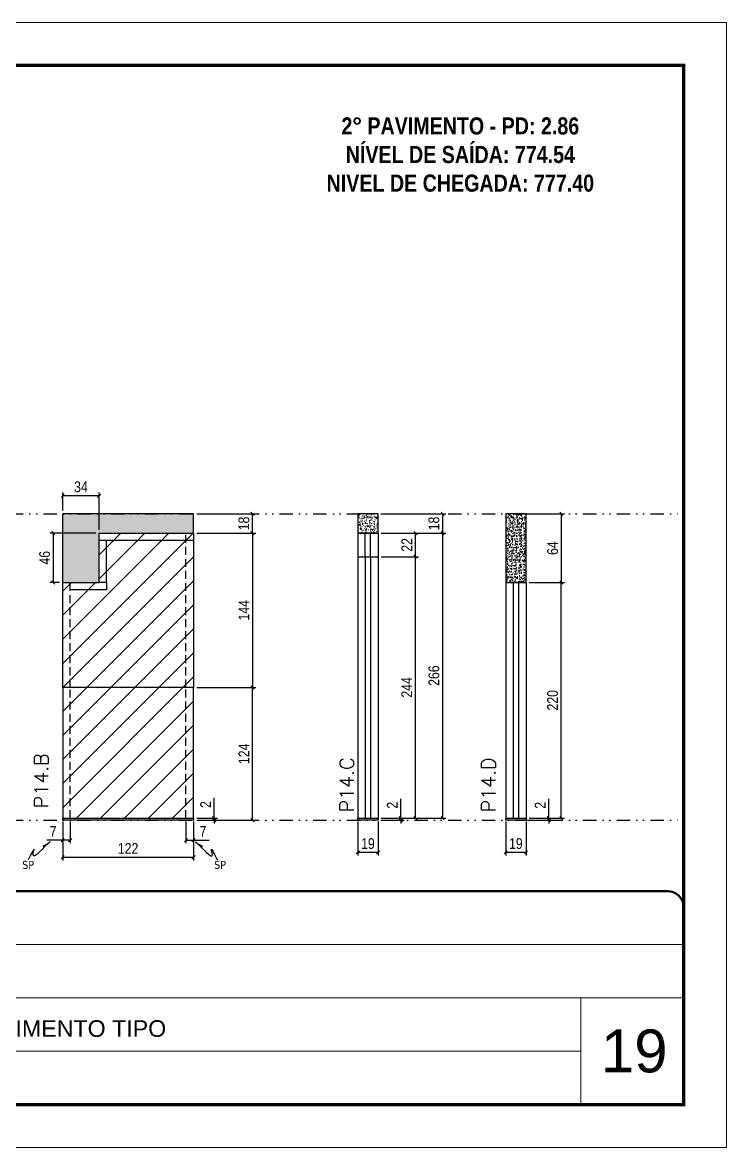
# Model space of a CAD drawing. Extents: x 808 to 7089, y -98 to 17032.
# Drawn here: x 4820 to 5477, y 11388 to 12438 of the extents above; entities that cross this region are included whole.
import ezdxf

# ---------------------------------------------------------------- set-up
doc = ezdxf.new("R2010")
doc.units = 0
for name, pattern in [('CONTINUO', [0]), ('DASHED', [0.75, 0.5, -0.25]), ('DIVIDE2', [0.625, 0.25, -0.125, 0, -0.125, 0, -0.125]), ('HIDDEN', [0.375, 0.25, -0.125])]:
    doc.linetypes.add(name, pattern=pattern)
for name, color, linetype, lineweight in [('CARIMBO', 255, 'Continuous', 9), ('Folhas', 255, 'Continuous', 9), ('REAPROVEITAMENTO', 251, 'Continuous', 9), ('SARRAFO DE PRESSAO', 251, 'DASHED', 9), ('Texto Seção', 7, 'Continuous', 15)]:
    doc.layers.add(name, color=color, linetype=linetype, lineweight=lineweight)
for name, color, linetype in [('COTA', 241, 'Continuous'), ('NOMENCLATURA', 7, 'Continuous'), ('Nível', 160, 'Continuous'), ('Painéis', 200, 'Continuous'), ('SARR_2.2x7', 40, 'Continuous'), ('Sarrafo de Pressão', 42, 'HIDDEN'), ('texto', 7, 'Continuous')]:
    doc.layers.add(name, color=color, linetype=linetype)
doc.styles.add('ARIAL', font='arial.ttf')
doc.styles.add('COTA TECNICA', font='techl___.ttf', dxfattribs={"height": 10})
doc.styles.add('COTA TECNICA-50', font='techl___.ttf', dxfattribs={"height": 10})
doc.styles.add('REGUA-120', font='ROMANS.shx', dxfattribs={"height": 15})
doc.styles.add('ROMANC', font='techb___.ttf', dxfattribs={"height": 2.5})
doc.styles.get("Standard").update_dxf_attribs({"font": 'arial.ttf'})
doc.dimstyles.new('COTA PAINEL-50', dxfattribs={"dimtxt": 10, "dimasz": 3, "dimexe": 3, "dimexo": 3, "dimgap": 3, "dimtad": 1, "dimdec": 1, "dimzin": 12, "dimdsep": 46, "dimtxsty": 'COTA TECNICA-50', "dimblk1": 'OBLIQUE', "dimblk2": 'OBLIQUE', "dimsah": 1, "dimcen": 0.9, "dimclrd": 4, "dimclre": 4, "dimclrt": 240, "dimadec": 1, "dimazin": 3, "dimtfac": 1, "dimtdec": 1, "dimtmove": 0, "dimatfit": 3, "dimfxl": 1, "dimtolj": 1, "dimtzin": 12, "dimarcsym": 0})
doc.dimstyles.new('PAINEL', dxfattribs={"dimtxt": 10, "dimasz": 3, "dimexe": 3, "dimexo": 3, "dimgap": 3, "dimtad": 1, "dimdec": 1, "dimzin": 12, "dimdsep": 46, "dimtxsty": 'COTA TECNICA', "dimblk1": 'OBLIQUE', "dimblk2": 'OBLIQUE', "dimsah": 1, "dimcen": 0.9, "dimclrd": 4, "dimclre": 4, "dimclrt": 240, "dimadec": 1, "dimazin": 3, "dimtfac": 1, "dimtdec": 1, "dimtmove": 0, "dimatfit": 3, "dimfxl": 1, "dimtolj": 1, "dimtzin": 12, "dimarcsym": 0})
doc.dimstyles.get("Standard").update_dxf_attribs({"dimtxt": 0.18, "dimasz": 0.18, "dimexe": 0.18, "dimexo": 0.0625, "dimgap": 0.09, "dimtad": 0, "dimtih": 1, "dimtoh": 1, "dimdec": 4, "dimzin": 0, "dimdsep": 46, "dimtxsty": 'Standard', "dimcen": 0.09, "dimadec": 0, "dimazin": 0, "dimtfac": 1, "dimtdec": 4, "dimtofl": 0, "dimtmove": 0, "dimatfit": 3, "dimfxl": 1, "dimtolj": 1, "dimtzin": 0, "dimarcsym": 0})

# ---------------------------------------------------------------- blocks, each defined once
blk = doc.blocks.new('9999999999')
at = {"color": 30, "linetype": 'CONTINUO'}
for p, q in [((98564.6, 34379.6), (99584, 34379.6)), ((98564.6, 34329.8), (99488, 34329.8)), ((99584, 34329.8), (99488, 34329.8)), ((99488, 34329.8), (99488, 34230.2)), ((98564.6, 34280), (99488, 34280))]:
    blk.add_line(p, q, dxfattribs=at)
at = {"color": 30, "linetype": 'CONTINUO', "const_width": 2}
blk.add_lwpolyline([(99584, 34230.2), (99584, 34414.4, 0.414214), (99569, 34429.4), (98229, 34429.4, 0.414214), (98214, 34414.4), (98214, 34245.2, 0.414214), (98229, 34230.2), (99584, 34230.2)], format="xyb", dxfattribs=at)
at = {"layer": 'Folhas'}
blk.add_lwpolyline([(98139, 34190.2), (99624, 34190.2), (99624, 35240.2), (98139, 35240.2)], close=True, dxfattribs=at)
at = {"layer": 'Folhas', "color": 30, "const_width": 3}
blk.add_lwpolyline([(98214, 34230.2), (99584, 34230.2), (99584, 35200.2), (98214, 35200.2)], close=True, dxfattribs=at)
at = {"color": 7, "linetype": 'Continuous', "ltscale": 5, "style": 'ARIAL'}
blk.add_text('2°, 3° E PAVIMENTO TIPO', height=15.483, dxfattribs=at).set_placement((98837.7, 34293.5))
blk = doc.blocks.new('_Oblique')
at = {"color": 0, "linetype": 'ByBlock', "lineweight": -2}
blk.add_line((-0.5, -0.5), (0.5, 0.5), dxfattribs=at)
blk = doc.blocks.new('*D1176')
at = {"layer": 'COTA', "color": 4, "lineweight": -2, "transparency": 16777216}
for p, q in [((5270.7, 11692.6), (5270.7, 11660.7)), ((5289.7, 11692.6), (5289.7, 11660.7)), ((5270.7, 11663.7), (5289.7, 11663.7))]:
    blk.add_line(p, q, dxfattribs=at)
at = {"layer": 'Defpoints', "color": 0, "transparency": 16777216}
for p in [(5270.7, 11695.6), (5289.7, 11695.6), (5289.7, 11663.7)]:
    blk.add_point(p, dxfattribs=at)
at = {"layer": 'COTA', "color": 4, "lineweight": -2, "transparency": 16777216, "xscale": 3, "yscale": 3, "zscale": 3, "rotation": 180}
blk.add_blockref('_Oblique', (5270.7, 11663.7), dxfattribs=at)
at = {"layer": 'COTA', "color": 4, "lineweight": -2, "transparency": 16777216, "xscale": 3, "yscale": 3, "zscale": 3}
blk.add_blockref('_Oblique', (5289.7, 11663.7), dxfattribs=at)
at = {"layer": 'COTA', "color": 240, "transparency": 16777216, "insert": (5280.2, 11671.8), "char_height": 10, "attachment_point": 5, "style": 'COTA TECNICA'}
blk.add_mtext('\\A1;19', dxfattribs=at)
blk = doc.blocks.new('*D1177')
at = {"layer": 'COTA', "color": 4, "lineweight": -2, "transparency": 16777216}
for p, q in [((5310.9, 11695.6), (5310.9, 11713.7)), ((5292.7, 11695.6), (5313.9, 11695.6)), ((5292.7, 11693.6), (5313.9, 11693.6)), ((5310.9, 11693.6), (5310.9, 11695.6)), ((5310.9, 11693.6), (5310.9, 11690.6))]:
    blk.add_line(p, q, dxfattribs=at)
at = {"layer": 'Defpoints', "color": 0, "transparency": 16777216}
for p in [(5289.7, 11695.6), (5289.7, 11693.6), (5310.9, 11695.6)]:
    blk.add_point(p, dxfattribs=at)
at = {"layer": 'COTA', "color": 4, "lineweight": -2, "transparency": 16777216, "xscale": 3, "yscale": 3, "zscale": 3}
for p, rotation in [((5310.9, 11695.6), 270), ((5310.9, 11693.6), 90)]:
    blk.add_blockref('_Oblique', p, dxfattribs=dict(at, rotation=rotation))
at = {"layer": 'COTA', "color": 240, "transparency": 16777216, "insert": (5302.9, 11707.6), "char_height": 10, "attachment_point": 5, "rotation": 90, "style": 'COTA TECNICA-50'}
blk.add_mtext('\\A1;2', dxfattribs=at)
blk = doc.blocks.new('*D1939')
at = {"layer": 'COTA', "color": 4, "linetype": 'ByBlock', "lineweight": -2, "transparency": 16777216}
for p, q in [((5292.7, 11979.6), (5325.6, 11979.6)), ((5322.6, 11979.6), (5322.6, 11915.6)), ((5292.7, 11915.6), (5325.6, 11915.6))]:
    blk.add_line(p, q, dxfattribs=at)
at = {"layer": 'Defpoints', "color": 0, "linetype": 'ByBlock', "transparency": 16777216}
for p in [(5289.7, 11979.6), (5289.7, 11915.6), (5322.6, 11915.6)]:
    blk.add_point(p, dxfattribs=at)
at = {"layer": 'COTA', "color": 4, "linetype": 'ByBlock', "lineweight": -2, "transparency": 16777216, "xscale": 3, "yscale": 3, "zscale": 3}
for p, rotation in [((5322.6, 11979.6), 90), ((5322.6, 11915.6), 270)]:
    blk.add_blockref('_Oblique', p, dxfattribs=dict(at, rotation=rotation))
at = {"layer": 'COTA', "color": 240, "linetype": 'ByBlock', "transparency": 16777216, "insert": (5314.5, 11947.6), "char_height": 10, "attachment_point": 5, "rotation": 90, "style": 'COTA TECNICA'}
blk.add_mtext('\\A1;64', dxfattribs=at)
blk = doc.blocks.new('*D1178')
at = {"layer": 'COTA', "color": 4, "lineweight": -2, "transparency": 16777216}
for p, q in [((5292.7, 11915.6), (5325.6, 11915.6)), ((5322.6, 11695.6), (5322.6, 11915.6)), ((5292.7, 11695.6), (5325.6, 11695.6))]:
    blk.add_line(p, q, dxfattribs=at)
at = {"layer": 'Defpoints', "color": 0, "transparency": 16777216}
for p in [(5289.7, 11915.6), (5322.6, 11915.6), (5289.7, 11695.6)]:
    blk.add_point(p, dxfattribs=at)
at = {"layer": 'COTA', "color": 4, "lineweight": -2, "transparency": 16777216, "xscale": 3, "yscale": 3, "zscale": 3}
for p, rotation in [((5322.6, 11915.6), 90), ((5322.6, 11695.6), 270)]:
    blk.add_blockref('_Oblique', p, dxfattribs=dict(at, rotation=rotation))
at = {"layer": 'COTA', "color": 240, "transparency": 16777216, "insert": (5314.5, 11805.6), "char_height": 10, "attachment_point": 5, "rotation": 90, "style": 'COTA TECNICA-50'}
blk.add_mtext('\\A1;220', dxfattribs=at)
blk = doc.blocks.new('*D1179')
at = {"layer": 'COTA', "color": 4, "lineweight": -2, "transparency": 16777216}
for p, q in [((4857.5, 11692.6), (4857.5, 11656.2)), ((4979.5, 11692.6), (4979.5, 11656.2)), ((4857.5, 11659.2), (4979.5, 11659.2))]:
    blk.add_line(p, q, dxfattribs=at)
at = {"layer": 'Defpoints', "color": 0, "transparency": 16777216}
for p in [(4857.5, 11695.6), (4979.5, 11695.6), (4979.5, 11659.2)]:
    blk.add_point(p, dxfattribs=at)
at = {"layer": 'COTA', "color": 4, "lineweight": -2, "transparency": 16777216, "xscale": 3, "yscale": 3, "zscale": 3, "rotation": 180}
blk.add_blockref('_Oblique', (4857.5, 11659.2), dxfattribs=at)
at = {"layer": 'COTA', "color": 4, "lineweight": -2, "transparency": 16777216, "xscale": 3, "yscale": 3, "zscale": 3}
blk.add_blockref('_Oblique', (4979.5, 11659.2), dxfattribs=at)
at = {"layer": 'COTA', "color": 240, "transparency": 16777216, "insert": (4918.5, 11667.3), "char_height": 10, "attachment_point": 5, "style": 'COTA TECNICA'}
blk.add_mtext('\\A1;122', dxfattribs=at)
blk = doc.blocks.new('*D1180')
at = {"layer": 'COTA', "color": 4, "lineweight": -2, "transparency": 16777216}
for p, q in [((4857.5, 11690.6), (4857.5, 11672.1)), ((4864.5, 11692.6), (4864.5, 11672.1)), ((4857.5, 11675.1), (4842.8, 11675.1)), ((4864.5, 11675.1), (4857.5, 11675.1))]:
    blk.add_line(p, q, dxfattribs=at)
at = {"layer": 'Defpoints', "color": 0, "transparency": 16777216}
for p in [(4857.5, 11693.6), (4864.5, 11695.6), (4857.5, 11675.1)]:
    blk.add_point(p, dxfattribs=at)
at = {"layer": 'COTA', "color": 4, "lineweight": -2, "transparency": 16777216, "xscale": 3, "yscale": 3, "zscale": 3, "rotation": 180}
blk.add_blockref('_Oblique', (4857.5, 11675.1), dxfattribs=at)
at = {"layer": 'COTA', "color": 4, "lineweight": -2, "transparency": 16777216, "xscale": 3, "yscale": 3, "zscale": 3}
blk.add_blockref('_Oblique', (4864.5, 11675.1), dxfattribs=at)
at = {"layer": 'COTA', "color": 240, "transparency": 16777216, "insert": (4848.6, 11683.2), "char_height": 10, "attachment_point": 5, "style": 'COTA TECNICA-50'}
blk.add_mtext('\\A1;7', dxfattribs=at)
blk = doc.blocks.new('*D1181')
at = {"layer": 'COTA', "color": 4, "lineweight": -2, "transparency": 16777216}
for p, q in [((4972.5, 11692.6), (4972.5, 11672.1)), ((4979.5, 11690.6), (4979.5, 11672.1)), ((4972.5, 11675.1), (4979.5, 11675.1)), ((4979.5, 11675.1), (4994.2, 11675.1))]:
    blk.add_line(p, q, dxfattribs=at)
at = {"layer": 'Defpoints', "color": 0, "transparency": 16777216}
for p in [(4972.5, 11695.6), (4979.5, 11693.6), (4979.5, 11675.1)]:
    blk.add_point(p, dxfattribs=at)
at = {"layer": 'COTA', "color": 4, "lineweight": -2, "transparency": 16777216, "xscale": 3, "yscale": 3, "zscale": 3, "rotation": 180}
blk.add_blockref('_Oblique', (4972.5, 11675.1), dxfattribs=at)
at = {"layer": 'COTA', "color": 4, "lineweight": -2, "transparency": 16777216, "xscale": 3, "yscale": 3, "zscale": 3}
blk.add_blockref('_Oblique', (4979.5, 11675.1), dxfattribs=at)
at = {"layer": 'COTA', "color": 240, "transparency": 16777216, "insert": (4988.4, 11683.2), "char_height": 10, "attachment_point": 5, "style": 'COTA TECNICA-50'}
blk.add_mtext('\\A1;7', dxfattribs=at)
blk = doc.blocks.new('*D1182')
at = {"layer": 'COTA', "color": 4, "linetype": 'ByBlock', "lineweight": -2, "transparency": 16777216}
for p, q in [((4982.5, 11817.6), (5037.6, 11817.6)), ((5034.6, 11693.6), (5034.6, 11817.6)), ((4982.5, 11693.6), (5037.6, 11693.6))]:
    blk.add_line(p, q, dxfattribs=at)
at = {"layer": 'Defpoints', "color": 0, "linetype": 'ByBlock', "transparency": 16777216}
for p in [(4979.5, 11817.6), (5034.6, 11817.6), (4979.5, 11693.6)]:
    blk.add_point(p, dxfattribs=at)
at = {"layer": 'COTA', "color": 4, "linetype": 'ByBlock', "lineweight": -2, "transparency": 16777216, "xscale": 3, "yscale": 3, "zscale": 3}
for p, rotation in [((5034.6, 11817.6), 90), ((5034.6, 11693.6), 270)]:
    blk.add_blockref('_Oblique', p, dxfattribs=dict(at, rotation=rotation))
at = {"layer": 'COTA', "color": 240, "linetype": 'ByBlock', "transparency": 16777216, "insert": (5026.5, 11755.6), "char_height": 10, "attachment_point": 5, "rotation": 90, "style": 'COTA TECNICA'}
blk.add_mtext('\\A1;124', dxfattribs=at)
blk = doc.blocks.new('*D1183')
at = {"layer": 'COTA', "color": 4, "lineweight": -2, "transparency": 16777216}
for p, q in [((4998.8, 11695.6), (4998.8, 11714.4)), ((4982.5, 11695.6), (5001.8, 11695.6)), ((4982.5, 11693.6), (5001.8, 11693.6)), ((4998.8, 11693.6), (4998.8, 11695.6)), ((4998.8, 11693.6), (4998.8, 11690.6))]:
    blk.add_line(p, q, dxfattribs=at)
at = {"layer": 'Defpoints', "color": 0, "transparency": 16777216}
for p in [(4979.5, 11695.6), (4979.5, 11693.6), (4998.8, 11693.6)]:
    blk.add_point(p, dxfattribs=at)
at = {"layer": 'COTA', "color": 4, "lineweight": -2, "transparency": 16777216, "xscale": 3, "yscale": 3, "zscale": 3}
for p, rotation in [((4998.8, 11695.6), 270), ((4998.8, 11693.6), 90)]:
    blk.add_blockref('_Oblique', p, dxfattribs=dict(at, rotation=rotation))
at = {"layer": 'COTA', "color": 240, "transparency": 16777216, "insert": (4990.8, 11708.3), "char_height": 10, "attachment_point": 5, "rotation": 90, "style": 'COTA TECNICA-50'}
blk.add_mtext('\\A1;2', dxfattribs=at)
blk = doc.blocks.new('*D1184')
at = {"layer": 'COTA', "color": 4, "linetype": 'ByBlock', "lineweight": -2, "transparency": 16777216}
for p, q in [((4982.5, 11817.6), (5037.6, 11817.6)), ((5034.6, 11693.6), (5034.6, 11817.6)), ((4982.5, 11693.6), (5037.6, 11693.6))]:
    blk.add_line(p, q, dxfattribs=at)
at = {"layer": 'Defpoints', "color": 0, "linetype": 'ByBlock', "transparency": 16777216}
for p in [(4979.5, 11817.6), (5034.6, 11817.6), (4979.5, 11693.6)]:
    blk.add_point(p, dxfattribs=at)
at = {"layer": 'COTA', "color": 4, "linetype": 'ByBlock', "lineweight": -2, "transparency": 16777216, "xscale": 3, "yscale": 3, "zscale": 3}
for p, rotation in [((5034.6, 11817.6), 90), ((5034.6, 11693.6), 270)]:
    blk.add_blockref('_Oblique', p, dxfattribs=dict(at, rotation=rotation))
at = {"layer": 'COTA', "color": 240, "linetype": 'ByBlock', "transparency": 16777216, "insert": (5026.5, 11755.6), "char_height": 10, "attachment_point": 5, "rotation": 90, "style": 'COTA TECNICA'}
blk.add_mtext('\\A1;124', dxfattribs=at)
blk = doc.blocks.new('*D1185')
at = {"layer": 'COTA', "color": 4, "lineweight": -2, "transparency": 16777216}
for p, q in [((5132.7, 11692.6), (5132.7, 11660.7)), ((5151.7, 11692.6), (5151.7, 11660.7)), ((5132.7, 11663.7), (5151.7, 11663.7))]:
    blk.add_line(p, q, dxfattribs=at)
at = {"layer": 'Defpoints', "color": 0, "transparency": 16777216}
for p in [(5132.7, 11695.6), (5151.7, 11695.6), (5151.7, 11663.7)]:
    blk.add_point(p, dxfattribs=at)
at = {"layer": 'COTA', "color": 4, "lineweight": -2, "transparency": 16777216, "xscale": 3, "yscale": 3, "zscale": 3, "rotation": 180}
blk.add_blockref('_Oblique', (5132.7, 11663.7), dxfattribs=at)
at = {"layer": 'COTA', "color": 4, "lineweight": -2, "transparency": 16777216, "xscale": 3, "yscale": 3, "zscale": 3}
blk.add_blockref('_Oblique', (5151.7, 11663.7), dxfattribs=at)
at = {"layer": 'COTA', "color": 240, "transparency": 16777216, "insert": (5142.2, 11671.8), "char_height": 10, "attachment_point": 5, "style": 'COTA TECNICA'}
blk.add_mtext('\\A1;19', dxfattribs=at)
blk = doc.blocks.new('*D1186')
at = {"layer": 'COTA', "color": 4, "lineweight": -2, "transparency": 16777216}
for p, q in [((5172.9, 11695.6), (5172.9, 11713.7)), ((5154.7, 11695.6), (5175.9, 11695.6)), ((5154.7, 11693.6), (5175.9, 11693.6)), ((5172.9, 11693.6), (5172.9, 11695.6)), ((5172.9, 11693.6), (5172.9, 11690.6))]:
    blk.add_line(p, q, dxfattribs=at)
at = {"layer": 'Defpoints', "color": 0, "transparency": 16777216}
for p in [(5151.7, 11695.6), (5151.7, 11693.6), (5172.9, 11695.6)]:
    blk.add_point(p, dxfattribs=at)
at = {"layer": 'COTA', "color": 4, "lineweight": -2, "transparency": 16777216, "xscale": 3, "yscale": 3, "zscale": 3}
for p, rotation in [((5172.9, 11695.6), 270), ((5172.9, 11693.6), 90)]:
    blk.add_blockref('_Oblique', p, dxfattribs=dict(at, rotation=rotation))
at = {"layer": 'COTA', "color": 240, "transparency": 16777216, "insert": (5164.9, 11707.6), "char_height": 10, "attachment_point": 5, "rotation": 90, "style": 'COTA TECNICA-50'}
blk.add_mtext('\\A1;2', dxfattribs=at)
blk = doc.blocks.new('*D1940')
at = {"layer": 'COTA', "color": 4, "linetype": 'ByBlock', "lineweight": -2, "transparency": 16777216}
for p, q in [((5154.7, 11979.6), (5214.9, 11979.6)), ((5211.9, 11979.6), (5211.9, 11961.6)), ((5154.7, 11961.6), (5214.9, 11961.6))]:
    blk.add_line(p, q, dxfattribs=at)
at = {"layer": 'Defpoints', "color": 0, "linetype": 'ByBlock', "transparency": 16777216}
for p in [(5151.7, 11979.6), (5151.7, 11961.6), (5211.9, 11961.6)]:
    blk.add_point(p, dxfattribs=at)
at = {"layer": 'COTA', "color": 4, "linetype": 'ByBlock', "lineweight": -2, "transparency": 16777216, "xscale": 3, "yscale": 3, "zscale": 3}
for p, rotation in [((5211.9, 11979.6), 90), ((5211.9, 11961.6), 270)]:
    blk.add_blockref('_Oblique', p, dxfattribs=dict(at, rotation=rotation))
at = {"layer": 'COTA', "color": 240, "linetype": 'ByBlock', "transparency": 16777216, "insert": (5203.8, 11970.6), "char_height": 10, "attachment_point": 5, "rotation": 90, "style": 'COTA TECNICA'}
blk.add_mtext('\\A1;18', dxfattribs=at)
blk = doc.blocks.new('*D1941')
at = {"layer": 'COTA', "color": 4, "lineweight": -2, "transparency": 16777216}
for p, q in [((5154.7, 11939.6), (5189.5, 11939.6)), ((5186.5, 11695.6), (5186.5, 11939.6)), ((5154.7, 11695.6), (5189.5, 11695.6))]:
    blk.add_line(p, q, dxfattribs=at)
at = {"layer": 'Defpoints', "color": 0, "transparency": 16777216}
for p in [(5151.7, 11939.6), (5186.5, 11939.6), (5151.7, 11695.6)]:
    blk.add_point(p, dxfattribs=at)
at = {"layer": 'COTA', "color": 4, "lineweight": -2, "transparency": 16777216, "xscale": 3, "yscale": 3, "zscale": 3}
for p, rotation in [((5186.5, 11939.6), 90), ((5186.5, 11695.6), 270)]:
    blk.add_blockref('_Oblique', p, dxfattribs=dict(at, rotation=rotation))
at = {"layer": 'COTA', "color": 240, "transparency": 16777216, "insert": (5178.4, 11817.6), "char_height": 10, "attachment_point": 5, "rotation": 90, "style": 'COTA TECNICA-50'}
blk.add_mtext('\\A1;244', dxfattribs=at)
blk = doc.blocks.new('*D1187')
at = {"layer": 'COTA', "color": 4, "lineweight": -2, "transparency": 16777216}
for p, q in [((5154.7, 11961.6), (5189.5, 11961.6)), ((5186.5, 11939.6), (5186.5, 11961.6)), ((5154.7, 11939.6), (5189.5, 11939.6))]:
    blk.add_line(p, q, dxfattribs=at)
at = {"layer": 'Defpoints', "color": 0, "transparency": 16777216}
for p in [(5151.7, 11961.6), (5186.5, 11961.6), (5151.7, 11939.6)]:
    blk.add_point(p, dxfattribs=at)
at = {"layer": 'COTA', "color": 4, "lineweight": -2, "transparency": 16777216, "xscale": 3, "yscale": 3, "zscale": 3}
for p, rotation in [((5186.5, 11961.6), 90), ((5186.5, 11939.6), 270)]:
    blk.add_blockref('_Oblique', p, dxfattribs=dict(at, rotation=rotation))
at = {"layer": 'COTA', "color": 240, "transparency": 16777216, "insert": (5178.5, 11950.6), "char_height": 10, "attachment_point": 5, "rotation": 90, "style": 'COTA TECNICA-50'}
blk.add_mtext('\\A1;22', dxfattribs=at)
blk = doc.blocks.new('*D1189')
at = {"layer": 'COTA', "color": 4, "lineweight": -2, "transparency": 16777216}
for p, q in [((4982.5, 11979.6), (5037.6, 11979.6)), ((5034.6, 11961.6), (5034.6, 11979.6)), ((4982.5, 11961.6), (5037.6, 11961.6))]:
    blk.add_line(p, q, dxfattribs=at)
at = {"layer": 'Defpoints', "color": 0, "transparency": 16777216}
for p in [(4979.5, 11979.6), (5034.6, 11979.6), (4979.5, 11961.6)]:
    blk.add_point(p, dxfattribs=at)
at = {"layer": 'COTA', "color": 4, "lineweight": -2, "transparency": 16777216, "xscale": 3, "yscale": 3, "zscale": 3}
for p, rotation in [((5034.6, 11979.6), 90), ((5034.6, 11961.6), 270)]:
    blk.add_blockref('_Oblique', p, dxfattribs=dict(at, rotation=rotation))
at = {"layer": 'COTA', "color": 240, "transparency": 16777216, "insert": (5026.5, 11970.6), "char_height": 10, "attachment_point": 5, "rotation": 90, "style": 'COTA TECNICA-50'}
blk.add_mtext('\\A1;18', dxfattribs=at)
blk = doc.blocks.new('*D1190')
at = {"layer": 'COTA', "color": 4, "lineweight": -2, "transparency": 16777216}
for p, q in [((4982.5, 11961.6), (5037.6, 11961.6)), ((5034.6, 11961.6), (5034.6, 11817.6)), ((4982.5, 11817.6), (5037.6, 11817.6))]:
    blk.add_line(p, q, dxfattribs=at)
at = {"layer": 'Defpoints', "color": 0, "transparency": 16777216}
for p in [(4979.5, 11961.6), (4979.5, 11817.6), (5034.6, 11817.6)]:
    blk.add_point(p, dxfattribs=at)
at = {"layer": 'COTA', "color": 4, "lineweight": -2, "transparency": 16777216, "xscale": 3, "yscale": 3, "zscale": 3}
for p, rotation in [((5034.6, 11961.6), 90), ((5034.6, 11817.6), 270)]:
    blk.add_blockref('_Oblique', p, dxfattribs=dict(at, rotation=rotation))
at = {"layer": 'COTA', "color": 240, "transparency": 16777216, "insert": (5026.5, 11889.6), "char_height": 10, "attachment_point": 5, "rotation": 90, "style": 'COTA TECNICA-50'}
blk.add_mtext('\\A1;144', dxfattribs=at)
blk = doc.blocks.new('*D1191')
at = {"layer": 'COTA', "color": 4, "lineweight": -2, "transparency": 16777216}
for p, q in [((4857.5, 11982.6), (4857.5, 11999.5)), ((4891.5, 11996.5), (4857.5, 11996.5)), ((4891.5, 11964.6), (4891.5, 11999.5))]:
    blk.add_line(p, q, dxfattribs=at)
at = {"layer": 'Defpoints', "color": 0, "transparency": 16777216}
for p in [(4857.5, 11996.5), (4857.5, 11979.6), (4891.5, 11961.6)]:
    blk.add_point(p, dxfattribs=at)
at = {"layer": 'COTA', "color": 4, "lineweight": -2, "transparency": 16777216, "xscale": 3, "yscale": 3, "zscale": 3, "rotation": 180}
blk.add_blockref('_Oblique', (4857.5, 11996.5), dxfattribs=at)
at = {"layer": 'COTA', "color": 4, "lineweight": -2, "transparency": 16777216, "xscale": 3, "yscale": 3, "zscale": 3}
blk.add_blockref('_Oblique', (4891.5, 11996.5), dxfattribs=at)
at = {"layer": 'COTA', "color": 240, "transparency": 16777216, "insert": (4874.5, 12004.8), "char_height": 10, "attachment_point": 5, "style": 'COTA TECNICA'}
blk.add_mtext('\\A1;34', dxfattribs=at)
blk = doc.blocks.new('*D1887')
at = {"layer": 'COTA', "color": 4, "lineweight": -2, "transparency": 16777216}
for p, q in [((4888.5, 11961.6), (4845.8, 11961.6)), ((4848.8, 11915.6), (4848.8, 11961.6)), ((4854.5, 11915.6), (4845.8, 11915.6))]:
    blk.add_line(p, q, dxfattribs=at)
at = {"layer": 'Defpoints', "color": 0, "transparency": 16777216}
for p in [(4848.8, 11961.6), (4891.5, 11961.6), (4857.5, 11915.6)]:
    blk.add_point(p, dxfattribs=at)
at = {"layer": 'COTA', "color": 4, "lineweight": -2, "transparency": 16777216, "xscale": 3, "yscale": 3, "zscale": 3}
for p, rotation in [((4848.8, 11961.6), 90), ((4848.8, 11915.6), 270)]:
    blk.add_blockref('_Oblique', p, dxfattribs=dict(at, rotation=rotation))
at = {"layer": 'COTA', "color": 240, "transparency": 16777216, "insert": (4840.7, 11938.6), "char_height": 10, "attachment_point": 5, "rotation": 90, "style": 'COTA TECNICA'}
blk.add_mtext('\\A1;46', dxfattribs=at)
blk = doc.blocks.new('*D1888')
at = {"layer": 'COTA', "color": 4, "lineweight": -2, "transparency": 16777216}
for p, q in [((5154.7, 11961.6), (5214.9, 11961.6)), ((5211.9, 11961.6), (5211.9, 11695.6)), ((5154.7, 11695.6), (5214.9, 11695.6))]:
    blk.add_line(p, q, dxfattribs=at)
at = {"layer": 'Defpoints', "color": 0, "transparency": 16777216}
for p in [(5151.7, 11961.6), (5151.7, 11695.6), (5211.9, 11695.6)]:
    blk.add_point(p, dxfattribs=at)
at = {"layer": 'COTA', "color": 4, "lineweight": -2, "transparency": 16777216, "xscale": 3, "yscale": 3, "zscale": 3}
for p, rotation in [((5211.9, 11961.6), 90), ((5211.9, 11695.6), 270)]:
    blk.add_blockref('_Oblique', p, dxfattribs=dict(at, rotation=rotation))
at = {"layer": 'COTA', "color": 240, "transparency": 16777216, "insert": (5203.8, 11828.6), "char_height": 10, "attachment_point": 5, "rotation": 90, "style": 'COTA TECNICA'}
blk.add_mtext('\\A1;266', dxfattribs=at)

msp = doc.modelspace()

# ---------------------------------------------------------------- hatches: boundary and pattern name
at = {"layer": 'COTA', "linetype": 'ByBlock'}
h = msp.add_hatch(dxfattribs=at)
h.set_pattern_fill('AR-CONC', color=256, scale=0.03)
h.set_pattern_definition([(50, (-3884.76, 7867.598), (5.46554, -0.4781726), [0.5715, -6.2865]), (355, (-3884.76, 7867.598), (-1.0573026, 5.7317054), [0.4572, -5.0292175]), (100.451445, (-3884.3046, 7867.5584), (4.4082374, 5.2535326), [0.4857003, -5.3427073]), (46.1842, (-3884.76, 7869.122), (8.132371, -1.26127), [0.85725, -9.42975]), (96.63556, (-3884.082, 7869.017), (7.122124, 7.422784), [0.728551, -8.014068]), (351.18415, (-3884.76, 7869.122), (7.122124, 7.422784), [0.685799, -7.543792]), (21, (-3883.998, 7868.741), (4.5484317, -3.067956), [0.5715, -6.2865]), (326, (-3883.998, 7868.741), (1.854061, 5.525639), [0.4572, -5.0292]), (71.451445, (-3883.619, 7868.4855), (6.4024926, 2.457683), [0.4857003, -5.342698]), (37.5, (-3884.76, 7867.5982), (0.0926581, 2.53665117), [0, -4.96824, 0, -5.1054, 0, -5.04825]), (7.5, (-3884.76, 7867.5982), (2.0045899, 3.00541724), [0, -2.91084, 0, -4.85394, 0, -1.92405]), (327.5, (-3886.4594, 7867.5982), (4.06771786, -0.1718623), [0, -1.905, 0, -5.9436, 0, -7.8867]), (317.5, (-3887.2214, 7867.5982), (4.4438754, 0.7627947), [0, -2.4765, 0, -3.94716, 0, -5.6007])])
h.paths.add_polyline_path([(4891.51, 11961.59), (4891.51, 11915.59), (4857.51, 11915.59), (4857.51, 11979.59), (4979.51, 11979.59), (4979.51, 11961.59)])
h = msp.add_hatch(dxfattribs=at)
h.set_pattern_fill('AR-CONC', color=256, scale=0.03)
h.set_pattern_definition([(50, (-3956.448, 7877.598), (5.46554, -0.4781726), [0.5715, -6.2865]), (355, (-3956.448, 7877.598), (-1.0573026, 5.7317054), [0.4572, -5.0292175]), (100.451445, (-3955.9924, 7877.5584), (4.4082374, 5.2535326), [0.4857003, -5.3427073]), (46.1842, (-3956.448, 7879.122), (8.132371, -1.26127), [0.85725, -9.42975]), (96.63556, (-3955.77, 7879.017), (7.122124, 7.422784), [0.728551, -8.014068]), (351.18415, (-3956.448, 7879.122), (7.122124, 7.422784), [0.685799, -7.543792]), (21, (-3955.686, 7878.741), (4.5484317, -3.067956), [0.5715, -6.2865]), (326, (-3955.686, 7878.741), (1.854061, 5.525639), [0.4572, -5.0292]), (71.451445, (-3955.307, 7878.4855), (6.4024926, 2.457683), [0.4857003, -5.342698]), (37.5, (-3956.4478, 7877.5982), (0.0926581, 2.53665117), [0, -4.96824, 0, -5.1054, 0, -5.04825]), (7.5, (-3956.4478, 7877.5982), (2.0045899, 3.00541724), [0, -2.91084, 0, -4.85394, 0, -1.92405]), (327.5, (-3958.147, 7877.5982), (4.06771786, -0.1718623), [0, -1.905, 0, -5.9436, 0, -7.8867]), (317.5, (-3958.909, 7877.5982), (4.4438754, 0.7627947), [0, -2.4765, 0, -3.94716, 0, -5.6007])])
h.paths.add_polyline_path([(5151.67, 11979.59), (5132.67, 11979.59), (5132.67, 11961.57), (5151.67, 11961.57)])
h = msp.add_hatch(dxfattribs=at)
h.set_pattern_fill('AR-CONC', color=256, scale=0.03)
h.set_pattern_definition([(50, (-3825.424, 7821.598), (5.46554, -0.4781726), [0.5715, -6.2865]), (355, (-3825.424, 7821.598), (-1.0573026, 5.7317054), [0.4572, -5.0292175]), (100.451445, (-3824.9687, 7821.5584), (4.4082374, 5.2535326), [0.4857003, -5.3427073]), (46.1842, (-3825.424, 7823.122), (8.132371, -1.26127), [0.85725, -9.42975]), (96.63556, (-3824.7465, 7823.017), (7.122124, 7.422784), [0.728551, -8.014068]), (351.18415, (-3825.424, 7823.122), (7.122124, 7.422784), [0.685799, -7.543792]), (21, (-3824.662, 7822.741), (4.5484317, -3.067956), [0.5715, -6.2865]), (326, (-3824.662, 7822.741), (1.854061, 5.525639), [0.4572, -5.0292]), (71.451445, (-3824.283, 7822.4855), (6.4024926, 2.457683), [0.4857003, -5.342698]), (37.5, (-3825.4242, 7821.5982), (0.0926581, 2.53665117), [0, -4.96824, 0, -5.1054, 0, -5.04825]), (7.5, (-3825.4242, 7821.5982), (2.0045899, 3.00541724), [0, -2.91084, 0, -4.85394, 0, -1.92405]), (327.5, (-3827.1234, 7821.5982), (4.06771786, -0.1718623), [0, -1.905, 0, -5.9436, 0, -7.8867]), (317.5, (-3827.8854, 7821.5982), (4.4438754, 0.7627947), [0, -2.4765, 0, -3.94716, 0, -5.6007])])
h.paths.add_polyline_path([(5289.7, 11979.58), (5270.7, 11979.58), (5270.7, 11915.58), (5289.7, 11915.58)])
at = {"layer": 'REAPROVEITAMENTO', "linetype": 'ByBlock'}
h = msp.add_hatch(dxfattribs=at)
h.set_pattern_fill('ANSI31', color=256, scale=5, style=2)
h.set_pattern_definition([(45, (1271.336, 2641.187), (-11.22532, 11.22532), [])])
h.paths.add_polyline_path([(4891.51, 11961.59), (4891.51, 11915.59), (4857.51, 11915.59), (4857.51, 11695.59), (4979.51, 11695.59), (4979.51, 11961.59)])

# ---------------------------------------------------------------- linework, layer by layer
at = {"layer": 'COTA', "linetype": 'ByBlock'}
for p, q in [((4857.51, 11915.59), (4857.51, 11979.59)), ((4979.51, 11979.59), (4857.51, 11979.59)), ((4979.51, 11979.59), (4979.51, 11979.59)), ((4979.51, 11961.59), (4979.51, 11979.59))]:
    msp.add_line(p, q, dxfattribs=at)
for points in [[(5132.67, 11961.57), (5151.67, 11961.57), (5151.67, 11979.59), (5132.67, 11979.59)], [(5270.7, 11915.57), (5289.7, 11915.57), (5289.7, 11979.59), (5270.7, 11979.59)]]:
    msp.add_lwpolyline(points, close=True, dxfattribs=at)
at = {"layer": 'Nível', "color": 4, "linetype": 'DIVIDE2', "ltscale": 50}
for p, q in [((4493.66, 11979.59), (5436.67, 11979.59)), ((4493.66, 11693.59), (5436.67, 11693.59))]:
    msp.add_line(p, q, dxfattribs=at)
at = {"layer": 'Painéis'}
for p, q in [((4891.51, 11915.59), (4891.51, 11961.59)), ((4891.51, 11961.59), (4979.51, 11961.59)), ((4979.51, 11961.59), (4979.51, 11817.59)), ((5132.67, 11961.57), (5132.67, 11693.59)), ((5132.67, 11961.57), (5151.67, 11961.57)), ((5151.67, 11961.57), (5132.67, 11961.57)), ((5151.67, 11961.57), (5151.67, 11695.59)), ((5132.67, 11939.59), (5151.67, 11939.59)), ((4857.51, 11817.59), (4857.51, 11915.59)), ((4857.51, 11915.59), (4891.51, 11915.59)), ((5270.7, 11915.57), (5270.7, 11695.59)), ((5270.7, 11915.57), (5289.7, 11915.57)), ((5289.7, 11915.57), (5270.7, 11915.57)), ((5289.7, 11915.57), (5289.7, 11695.59)), ((4979.51, 11817.59), (4857.51, 11817.59)), ((5132.67, 11695.59), (5151.67, 11695.59)), ((5132.67, 11695.59), (5151.67, 11695.59)), ((5132.67, 11693.59), (5132.67, 11695.59)), ((5151.67, 11693.59), (5132.67, 11693.59)), ((5151.67, 11695.59), (5151.67, 11693.59)), ((5270.7, 11695.59), (5289.7, 11695.59)), ((5270.7, 11695.59), (5289.7, 11695.59)), ((5270.7, 11693.59), (5270.7, 11695.59)), ((5289.7, 11693.59), (5270.7, 11693.59)), ((5289.7, 11695.59), (5289.7, 11693.59))]:
    msp.add_line(p, q, dxfattribs=at)
for points in [[(4979.51, 11817.59), (4857.51, 11817.59), (4857.51, 11695.59), (4979.51, 11695.59)], [(4979.51, 11693.59), (4857.51, 11693.59), (4857.51, 11695.59), (4979.51, 11695.59)]]:
    msp.add_lwpolyline(points, close=True, dxfattribs=at)
at = {"layer": 'SARR_2.2x7'}
for p, q in [((5139.67, 11939.59), (5139.67, 11961.57)), ((5144.67, 11939.59), (5144.67, 11961.57)), ((4979.51, 11954.59), (4891.51, 11954.59)), ((4898.51, 11915.59), (4898.51, 11954.59)), ((5139.67, 11939.59), (5139.67, 11695.59)), ((5144.67, 11939.59), (5144.67, 11695.59)), ((4898.51, 11908.59), (4864.51, 11908.59)), ((4898.51, 11915.59), (4891.51, 11915.59)), ((4898.51, 11915.59), (4898.51, 11908.59)), ((5277.7, 11915.57), (5277.7, 11695.59)), ((5282.7, 11915.57), (5282.7, 11695.59))]:
    msp.add_line(p, q, dxfattribs=at)
at = {"layer": 'Sarrafo de Pressão', "ltscale": 30}
for p, q in [((4972.51, 11817.59), (4972.51, 11961.59)), ((4864.51, 11817.59), (4864.51, 11915.59)), ((4864.51, 11695.59), (4864.51, 11817.59)), ((4972.51, 11695.59), (4972.51, 11817.59))]:
    msp.add_line(p, q, dxfattribs=at)

# ---------------------------------------------------------------- block references
at = {"layer": 'SARRAFO DE PRESSAO', "color": 6, "linetype": 'ByBlock'}
msp.add_blockref('9999999999', (-94147.31, -22802.03), dxfattribs=at)

# ---------------------------------------------------------------- texts
at = {"layer": 'CARIMBO', "style": 'ARIAL'}
msp.add_text('19', height=40, dxfattribs=at).set_placement((5359.53, 11458.32))
at = {"layer": 'NOMENCLATURA', "color": 2, "insert": (5228.41, 12376.32), "char_height": 16, "attachment_point": 2, "style": 'ROMANC'}
msp.add_mtext_dynamic_manual_height_columns('\\P2° PAVIMENTO - PD: 2.86\\PNÍVEL DE SAÍDA: 774.54\\PNIVEL DE CHEGADA: 777.40', width=328.3607, gutter_width=1, heights=[0], dxfattribs=at)
at = {"layer": 'texto', "color": 0, "char_height": 7.5, "attachment_point": 5}
for insert in [(4825.26, 11651.91), (5004.29, 11651.91)]:
    msp.add_mtext('{\\fTahoma|b0|i0|c0|p34;\\C4;SP}', dxfattribs=dict(at, insert=insert))
at = {"layer": 'Texto Seção', "char_height": 13, "width": 285.3299, "attachment_point": 7, "rotation": 90, "style": 'REGUA-120'}
for s, insert in [('P14.B', (4844.04, 11704.84)), ('P14.C', (5128.96, 11701)), ('\\pxt4;P14.D', (5261.25, 11701))]:
    msp.add_mtext(s, dxfattribs=dict(at, insert=insert))

# ---------------------------------------------------------------- dimensions: what is measured, and where the dimension line sits
at = {"layer": 'COTA'}
for base, p1, p2, angle, dimstyle, picture, middle in [((4857.51, 11996.55), (4891.51, 11961.59), (4857.51, 11979.59), 180, 'PAINEL', '*D1191', (4874.51, 12004.77)), ((5034.59, 11979.59), (4979.51, 11961.59), (4979.51, 11979.59), 90, 'COTA PAINEL-50', '*D1189', (5026.5, 11970.59)), ((4848.78, 11961.59), (4857.51, 11915.59), (4891.51, 11961.59), 90, 'PAINEL', '*D1887', (4840.68, 11938.59)), ((5034.59, 11817.59), (4979.51, 11961.59), (4979.51, 11817.59), 90, 'COTA PAINEL-50', '*D1190', (5026.52, 11889.59)), ((5186.46, 11961.57), (5151.67, 11939.59), (5151.67, 11961.57), 90, 'COTA PAINEL-50', '*D1187', (5178.46, 11950.58)), ((5211.89, 11695.59), (5151.67, 11961.57), (5151.67, 11695.59), 90, 'PAINEL', '*D1888', (5203.79, 11828.58)), ((5186.46, 11939.59), (5151.67, 11695.59), (5151.67, 11939.59), 90, 'COTA PAINEL-50', '*D1941', (5178.39, 11817.59)), ((5322.55, 11915.57), (5289.7, 11695.59), (5289.7, 11915.57), 90, 'COTA PAINEL-50', '*D1178', (5314.45, 11805.58)), ((4857.51, 11675.08), (4864.51, 11695.59), (4857.51, 11693.59), 180, 'COTA PAINEL-50', '*D1180', (4848.65, 11683.15))]:
    dim = msp.add_linear_dim(base=base, p1=p1, p2=p2, angle=angle, dimstyle=dimstyle, dxfattribs=at)
    dim.commit()
    dim.dimension.update_dxf_attribs({"geometry": picture, "text_midpoint": middle})
at = {"layer": 'COTA', "linetype": 'ByBlock'}
for base, p1, p2, picture, middle in [((5211.89, 11961.57), (5151.67, 11979.59), (5151.67, 11961.57), '*D1940', (5203.8, 11970.58)), ((5322.55, 11915.57), (5289.7, 11979.59), (5289.7, 11915.57), '*D1939', (5314.45, 11947.58))]:
    dim = msp.add_linear_dim(base=base, p1=p1, p2=p2, angle=90, dimstyle='PAINEL', dxfattribs=at)
    dim.commit()
    dim.dimension.update_dxf_attribs({"geometry": picture, "text_midpoint": middle})
for picture in ['*D1182', '*D1184']:
    dim = msp.add_aligned_dim(p1=(4979.51, 11693.59), p2=(4979.51, 11817.59), distance=-55.08, dimstyle='PAINEL', dxfattribs=at)
    dim.commit()
    dim.dimension.update_dxf_attribs({"geometry": picture, "text_midpoint": (5026.52, 11755.59)})
at = {"layer": 'COTA'}
for base, p1, p2, picture, middle in [((4998.77, 11693.59), (4979.51, 11695.59), (4979.51, 11693.59), '*D1183', (4998.77, 11708.34)), ((5172.87, 11695.59), (5151.67, 11693.59), (5151.67, 11695.59), '*D1186', (5172.87, 11707.65)), ((5310.89, 11695.59), (5289.7, 11693.59), (5289.7, 11695.59), '*D1177', (5310.89, 11707.65))]:
    dim = msp.add_linear_dim(base=base, p1=p1, p2=p2, angle=90, dimstyle='COTA PAINEL-50', dxfattribs=at)
    dim.commit()
    dim.dimension.update_dxf_attribs({"geometry": picture, "text_midpoint": middle, "dimtype": 160})
for base, p1, p2, picture, middle in [((4979.51, 11659.23), (4857.51, 11695.59), (4979.51, 11695.59), '*D1179', (4918.51, 11667.29)), ((5151.67, 11663.7), (5132.67, 11695.59), (5151.67, 11695.59), '*D1185', (5142.17, 11671.78)), ((5289.7, 11663.7), (5270.7, 11695.59), (5289.7, 11695.59), '*D1176', (5280.2, 11671.78))]:
    dim = msp.add_linear_dim(base=base, p1=p1, p2=p2, dimstyle='PAINEL', override={"dimarcsym": 2}, dxfattribs=at)
    dim.commit()
    dim.dimension.update_dxf_attribs({"geometry": picture, "text_midpoint": middle})
dim = msp.add_linear_dim(base=(4979.51, 11675.08), p1=(4972.51, 11695.59), p2=(4979.51, 11693.59), dimstyle='COTA PAINEL-50', dxfattribs=at)
dim.commit()
dim.dimension.update_dxf_attribs({"geometry": '*D1181', "text_midpoint": (4988.38, 11683.15)})

# ---------------------------------------------------------------- leaders
at = {"layer": 'COTA', "path_type": 1}
for points in [[(4845.68, 11673.41), (4829.9, 11661.57), (4830.82, 11666.38), (4825.27, 11656.6)], [(4981.34, 11673.41), (4997.13, 11661.57), (4996.2, 11666.38), (5001.75, 11656.6)]]:
    msp.add_leader(points, dimstyle='Standard', override={"dimasz": 8}, dxfattribs=at)

doc.saveas('drawing.dxf')
